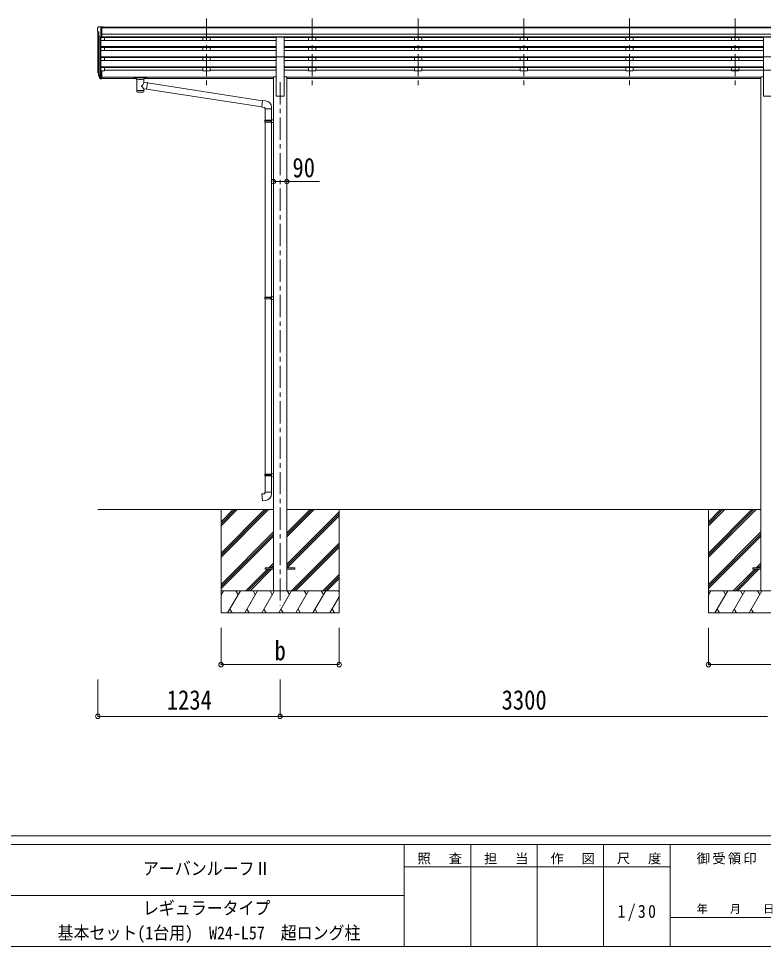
# Model space of a CAD drawing. Units: millimetres at full size, sheet at 1:30; some dimension numbers follow another scale. Extents: x -8432 to 8432, y -5820 to 5820.
# Drawn here: x 89 to 5133, y -5820 to 462 of the extents above; entities that cross this region are included whole.
import ezdxf
from ezdxf.enums import TextEntityAlignment as Align

# ---------------------------------------------------------------- set-up
doc = ezdxf.new("R2010")
doc.units = ezdxf.units.MM
doc.header["$LTSCALE"] = 30
doc.header["$PDMODE"] = 32
doc.header["$PDSIZE"] = 30
doc.linetypes.add('CHAIN1', pattern=[8, 5, -1, 1, -1])
for name, color, linetype, lineweight in [('0-0_0', 7, 'Continuous', 9), ('0-1_本体', 5, 'CHAIN1', 9), ('0-3_ELV2', 4, 'Continuous', 9), ('0-6_OTH_LINE', 6, 'Continuous', 9), ('0-9_OUTLINE', 7, 'Continuous', 9), ('F-0_240', 7, 'Continuous', 9)]:
    doc.layers.add(name, color=color, linetype=linetype, lineweight=lineweight)
doc.styles.add('ＭＳ ゴシック', font='')
doc.styles.get('ＭＳ ゴシック').set_extended_font_data('MS Gothic')

msp = doc.modelspace()

# ---------------------------------------------------------------- linework, layer by layer
at = {"layer": '0-0_0'}
for p, q in [((626.27, -2862.19), (1815.07, -2862.19)), ((1460.27, -2862.19), (1460.27, -3562.19)), ((1460.27, -3156.37), (1754.45, -2862.19)), ((1460.27, -3170.51), (1768.59, -2862.19)), ((1460.27, -3184.65), (1782.73, -2862.19)), ((1460.27, -2972.52), (1570.6, -2862.19)), ((1460.27, -2958.38), (1556.46, -2862.19)), ((1460.27, -2944.24), (1542.31, -2862.19)), ((1905.47, -3047.82), (2091.1, -2862.19)), ((1905.47, -3033.68), (2076.96, -2862.19)), ((1905.47, -3019.54), (2062.81, -2862.19)), ((1905.47, -2862.19), (5115.07, -2862.19)), ((1905.47, -3231.67), (2260.27, -2876.87)), ((2260.27, -2862.19), (2260.27, -3562.19)), ((4760.27, -2862.19), (4760.27, -3562.19)), ((4760.27, -3156.37), (5054.45, -2862.19)), ((4760.27, -3170.51), (5068.59, -2862.19)), ((4760.27, -3184.65), (5082.73, -2862.19)), ((4760.27, -2972.52), (4870.6, -2862.19)), ((4760.27, -2958.38), (4856.46, -2862.19)), ((4760.27, -2944.24), (4842.31, -2862.19)), ((1905.47, -3245.81), (2260.27, -2891.01)), ((1907.73, -3257.69), (2260.27, -2905.16)), ((1460.27, -3368.5), (1815.07, -3013.7)), ((4760.27, -3368.5), (5115.07, -3013.7)), ((1460.27, -3382.64), (1815.07, -3027.85)), ((1460.27, -3396.79), (1815.07, -3041.99)), ((4760.27, -3382.64), (5115.07, -3027.85)), ((4760.27, -3396.79), (5115.07, -3041.99)), ((1937.07, -3412.19), (2260.27, -3089)), ((1951.22, -3412.19), (2260.27, -3103.14)), ((1965.36, -3412.19), (2260.27, -3117.29)), ((1628.71, -3412.19), (1774.21, -3266.69)), ((1642.85, -3412.19), (1788.35, -3266.69)), ((1656.99, -3412.19), (1802.49, -3266.69)), ((1783.21, -3257.69), (1815.07, -3225.83)), ((1797.35, -3257.69), (1815.07, -3239.98)), ((1811.49, -3257.69), (1815.07, -3254.12)), ((4928.71, -3412.19), (5074.21, -3266.69)), ((4942.85, -3412.19), (5088.35, -3266.69)), ((4956.99, -3412.19), (5102.49, -3266.69)), ((5083.21, -3257.69), (5115.07, -3225.83)), ((5097.35, -3257.69), (5115.07, -3239.98)), ((5111.49, -3257.69), (5115.07, -3254.12)), ((2149.21, -3412.19), (2260.27, -3301.13)), ((2163.35, -3412.19), (2260.27, -3315.28)), ((2177.49, -3412.19), (2260.27, -3329.42)), ((2260.27, -3412.19), (1460.27, -3412.19)), ((1460.27, -3439.69), (1476.14, -3412.19)), ((1505.01, -3562.19), (1591.61, -3412.19)), ((1576.61, -3438.17), (1561.61, -3412.19)), ((1620.48, -3562.19), (1707.09, -3412.19)), ((1692.08, -3438.17), (1677.08, -3412.19)), ((1735.95, -3562.19), (1822.55, -3412.19)), ((1807.55, -3438.17), (1792.55, -3412.19)), ((1851.42, -3562.19), (1938.03, -3412.19)), ((1923.02, -3438.17), (1908.02, -3412.19)), ((1966.89, -3562.19), (2053.5, -3412.19)), ((2038.49, -3438.17), (2023.49, -3412.19)), ((2082.36, -3562.19), (2168.97, -3412.19)), ((2138.97, -3412.19), (2153.97, -3438.17)), ((2197.83, -3562.19), (2260.27, -3454.05)), ((2254.43, -3412.19), (2260.27, -3422.29)), ((5560.27, -3412.19), (4760.27, -3412.19)), ((4760.27, -3439.69), (4776.14, -3412.19)), ((4805.01, -3562.19), (4891.61, -3412.19)), ((4876.61, -3438.17), (4861.61, -3412.19)), ((4920.48, -3562.19), (5007.09, -3412.19)), ((4992.08, -3438.17), (4977.08, -3412.19)), ((5035.95, -3562.19), (5122.55, -3412.19)), ((5107.55, -3438.17), (5092.55, -3412.19)), ((1460.27, -3562.19), (2260.27, -3562.19)), ((1520.01, -3536.21), (1535.01, -3562.19)), ((1635.48, -3536.21), (1650.48, -3562.19)), ((1750.95, -3536.21), (1765.95, -3562.19)), ((1866.42, -3536.21), (1881.42, -3562.19)), ((1981.89, -3536.21), (1996.89, -3562.19)), ((2097.36, -3536.21), (2112.36, -3562.19)), ((2212.83, -3536.21), (2227.83, -3562.19)), ((4760.27, -3562.19), (5560.27, -3562.19)), ((4820.01, -3536.21), (4835.01, -3562.19)), ((4935.48, -3536.21), (4950.48, -3562.19)), ((5050.95, -3536.21), (5065.95, -3562.19))]:
    msp.add_line(p, q, dxfattribs=at)
at = {"layer": '0-1_本体'}
for p, q in [((1362.27, 462.21), (1362.27, -15.31)), ((1362.27, 462.21), (1362.27, -15.31)), ((2078.27, 462.21), (2078.27, -15.31)), ((2078.27, 462.21), (2078.27, -15.31)), ((2794.27, 462.21), (2794.27, -15.31)), ((2794.27, 462.21), (2794.27, -15.31)), ((3510.27, 462.21), (3510.27, -15.31)), ((3510.27, 462.21), (3510.27, -15.31)), ((4226.27, 462.21), (4226.27, -15.31)), ((4226.27, 462.21), (4226.27, -15.31)), ((4942.27, 462.21), (4942.27, -15.31)), ((4942.27, 462.21), (4942.27, -15.31)), ((1860.27, 31.37), (1860.27, -3512.19))]:
    msp.add_line(p, q, dxfattribs=at)
at = {"layer": '0-3_ELV2'}
for p, q in [((624.27, 397.09), (624.27, 396.46)), ((631.18, 405.9), (627.11, 400.09)), ((634.27, 406.46), (631.93, 406.32)), ((634.27, 406.46), (652.77, 406.46)), ((646.27, 333.48), (646.27, 406.46)), ((652.77, 406.46), (662.77, 406.38)), ((652.77, 334.48), (652.77, 406.46)), ((6367.77, 404.86), (652.77, 404.86)), ((6367.77, 399.64), (652.77, 399.64)), ((662.77, 404.86), (662.77, 406.38)), ((626.27, 375.89), (626.27, 109.45)), ((626.8, 375.28), (632.12, 372.21)), ((638.64, 335.29), (629.64, 350.89)), ((631.24, 348.12), (631.24, 82.74)), ((632.27, 371.95), (632.27, 355.68)), ((640.27, 333.96), (640.26, 64.31)), ((646.27, 333.48), (641.06, 333.8)), ((652.77, 334.48), (646.27, 334.48)), ((646.27, 333.48), (646.27, 109.08)), ((646.27, 314.56), (1832.77, 314.56)), ((6367.77, 356.11), (652.77, 356.11)), ((6367.77, 338.26), (652.77, 338.26)), ((1832.77, 335.01), (652.77, 335.01)), ((671.27, 335.01), (671.27, 314.56)), ((1337.27, 335.01), (1337.27, 314.56)), ((1387.27, 335.01), (1387.27, 314.56)), ((1832.77, 204.04), (1832.77, 335.83)), ((1832.77, 335.83), (1887.77, 335.83)), ((1887.77, 204.04), (1887.77, 335.83)), ((5132.77, 335.01), (1887.77, 335.01)), ((5132.77, 314.56), (1887.77, 314.56)), ((2053.27, 335.01), (2053.27, 314.56)), ((2103.27, 335.01), (2103.27, 314.56)), ((2769.27, 335.01), (2769.27, 314.56)), ((2819.27, 335.01), (2819.27, 314.56)), ((3485.27, 335.01), (3485.27, 314.56)), ((3535.27, 335.01), (3535.27, 314.56)), ((4201.27, 335.01), (4201.27, 314.56)), ((4251.27, 335.01), (4251.27, 314.56)), ((4917.27, 335.01), (4917.27, 314.56)), ((4967.27, 335.01), (4967.27, 314.56)), ((5132.77, 204.04), (5132.77, 335.83)), ((5132.77, 335.83), (5187.77, 335.83)), ((646.27, 272.68), (1832.77, 272.68)), ((646.27, 271.19), (1832.77, 271.19)), ((646.27, 266.87), (1832.77, 266.87)), ((671.27, 266.87), (671.27, 246.07)), ((1337.27, 266.87), (1337.27, 246.07)), ((1387.27, 266.87), (1387.27, 246.07)), ((5132.77, 272.68), (1887.77, 272.68)), ((5132.77, 271.19), (1887.77, 271.19)), ((5132.77, 266.87), (1887.77, 266.87)), ((2053.27, 266.87), (2053.27, 246.07)), ((2103.27, 266.87), (2103.27, 246.07)), ((2769.27, 266.87), (2769.27, 246.07)), ((2819.27, 266.87), (2819.27, 246.07)), ((3485.27, 266.87), (3485.27, 246.07)), ((3535.27, 266.87), (3535.27, 246.07)), ((4201.27, 266.87), (4201.27, 246.07)), ((4251.27, 266.87), (4251.27, 246.07)), ((4917.27, 266.87), (4917.27, 246.07)), ((4967.27, 266.87), (4967.27, 246.07)), ((646.27, 246.07), (1832.77, 246.07)), ((646.27, 204.19), (1832.77, 204.19)), ((646.27, 202.69), (1832.77, 202.69)), ((646.27, 198.38), (1832.77, 198.38)), ((671.27, 177.58), (671.27, 198.38)), ((1337.27, 198.38), (1337.27, 177.58)), ((1387.27, 198.38), (1387.27, 177.58)), ((1832.77, 204.04), (1832.77, -62.19)), ((1832.77, 204.04), (1887.77, 204.04)), ((5132.77, 246.07), (1887.77, 246.07)), ((5132.77, 204.19), (1887.77, 204.19)), ((1887.77, 204.04), (1887.77, -62.19)), ((5132.77, 202.69), (1887.77, 202.69)), ((5132.77, 198.38), (1887.77, 198.38)), ((2053.27, 198.38), (2053.27, 177.58)), ((2103.27, 198.38), (2103.27, 177.58)), ((2769.27, 198.38), (2769.27, 177.58)), ((2819.27, 198.38), (2819.27, 177.58)), ((3485.27, 198.38), (3485.27, 177.58)), ((3535.27, 198.38), (3535.27, 177.58)), ((4201.27, 198.38), (4201.27, 177.58)), ((4251.27, 198.38), (4251.27, 177.58)), ((4917.27, 198.38), (4917.27, 177.58)), ((4967.27, 198.38), (4967.27, 177.58)), ((5132.77, 204.04), (5132.77, -62.19)), ((5132.77, 204.04), (5187.77, 204.04)), ((646.27, 177.58), (1832.77, 177.58)), ((646.27, 135.7), (1832.77, 135.7)), ((646.27, 134.2), (1832.77, 134.2)), ((646.27, 129.89), (1832.77, 129.89)), ((671.27, 129.89), (671.27, 108.45)), ((1337.27, 129.89), (1337.27, 108.45)), ((1387.27, 129.89), (1387.27, 108.45)), ((5132.77, 177.58), (1887.77, 177.58)), ((5132.77, 135.7), (1887.77, 135.7)), ((5132.77, 134.2), (1887.77, 134.2)), ((5132.77, 129.89), (1887.77, 129.89)), ((2053.27, 129.89), (2053.27, 108.45)), ((2103.27, 129.89), (2103.27, 108.45)), ((2769.27, 129.89), (2769.27, 108.45)), ((2819.27, 129.89), (2819.27, 108.45)), ((3485.27, 129.89), (3485.27, 108.45)), ((3535.27, 129.89), (3535.27, 108.45)), ((4201.27, 129.89), (4201.27, 108.45)), ((4251.27, 129.89), (4251.27, 108.45)), ((4917.27, 129.89), (4917.27, 108.45)), ((4967.27, 129.89), (4967.27, 108.45)), ((627.36, 94.89), (631.24, 86.95)), ((627.96, 96.27), (631.24, 89.21)), ((629.67, 83.62), (630.01, 79.21)), ((630.01, 79.21), (638.82, 55.67)), ((630.63, 79.78), (638.82, 63.6)), ((639.83, 64.73), (632.08, 80.14)), ((646.27, 64.05), (641.13, 64.05)), ((646.27, 109.08), (646.27, 54.31)), ((652.77, 109.08), (646.27, 109.08)), ((652.77, 68.95), (646.27, 68.95)), ((652.77, 64.07), (646.27, 64.07)), ((652.77, 109.08), (652.77, 55.05)), ((671.27, 108.45), (652.77, 108.45)), ((652.77, 66.38), (1815.07, 66.38)), ((652.77, 64.98), (1815.07, 64.98)), ((671.27, 113.39), (1337.27, 113.39)), ((1387.27, 108.45), (1337.27, 108.45)), ((1387.27, 113.39), (1832.77, 113.39)), ((1815.07, 66.81), (1815.07, -3412.19)), ((1815.07, 66.81), (1832.77, 66.81)), ((2053.27, 113.39), (1887.77, 113.39)), ((1905.47, 66.81), (1887.77, 66.81)), ((1905.47, 66.81), (1905.47, -3412.19)), ((5115.07, 66.38), (1905.47, 66.38)), ((5115.07, 64.98), (1905.47, 64.98)), ((2103.27, 108.45), (2053.27, 108.45)), ((2769.27, 113.39), (2103.27, 113.39)), ((2819.27, 108.45), (2769.27, 108.45)), ((3485.27, 113.39), (2819.27, 113.39)), ((3535.27, 108.45), (3485.27, 108.45)), ((4201.27, 113.39), (3535.27, 113.39)), ((4251.27, 108.45), (4201.27, 108.45)), ((5132.77, 113.39), (4251.27, 113.39)), ((5187.77, 113.39), (4917.27, 113.39)), ((4967.27, 108.45), (4917.27, 108.45)), ((5132.77, 113.39), (4967.27, 113.39)), ((5115.07, 66.81), (5115.07, -3412.19)), ((5115.07, 66.81), (5132.77, 66.81)), ((646.27, 62.25), (641.42, 62.25)), ((646.27, 54.31), (641.42, 54.31)), ((652.77, 55.05), (646.27, 55.05)), ((886.77, 57.29), (652.77, 57.29)), ((1815.07, 57.29), (940.77, 57.29)), ((5115.07, 57.29), (1905.47, 57.29)), ((1832.77, -62.19), (1887.77, -62.19)), ((5132.77, -62.19), (5187.77, -62.19)), ((1760.27, -3257.69), (1760.27, -3266.69)), ((1760.27, -3257.69), (1815.07, -3257.69)), ((1760.27, -3266.69), (1815.07, -3266.69)), ((1905.47, -3257.69), (1960.27, -3257.69)), ((1905.47, -3266.69), (1960.27, -3266.69)), ((1960.27, -3257.69), (1960.27, -3266.69)), ((5060.27, -3257.69), (5060.27, -3266.69)), ((5060.27, -3257.69), (5115.07, -3257.69)), ((5060.27, -3266.69), (5115.07, -3266.69))]:
    msp.add_line(p, q, dxfattribs=at)
for centre, radius, start, end in [((627.27, 397.09), 3, 93, 180), ((826.27, 396.46), 202, 180, 184.94904), ((631.17, 379.65), 6.18, 185.7035, 224.99897), ((631.99, 405.32), 1, 93.5, 145), ((632.24, 352.39), 3, 94.7167, 210), ((631.97, 355.68), 0.3, 274.7167, 0), ((631.97, 371.95), 0.3, 0, 60), ((641.24, 336.79), 3, 210, 266.5), ((655.45, 104.01), 29.53, 186.50806, 197.98144), ((656.85, 105.77), 30.41, 187.1552, 198.19734)]:
    msp.add_arc(centre, radius, start, end, dxfattribs=at)
for centre, major_axis, ratio, start_param, end_param in [((714.92, 103.58), (-89.06, 1.43), 0.57596, 6.1962358, 6.3678173), ((714.13, 110.26), (87.93, 4.42), 0.541684, 3.0659337, 3.2228513), ((630.98, 83.62), (1.3, 0), 0.90356, 1.3700892, 3.347195), ((716.9, 99.81), (-89.07, 0), 0.90356, 0.2056023, 0.2515348), ((716.18, 103.68), (-88.05, 0), 0.90356, 0.2662965, 0.3003836), ((641.42, 64.96), (-3, 0), 0.90356, 0.5235988, 1.5707963), ((641.13, 65.41), (-1.5, 0), 0.90356, 0.5235988, 1.5707963), ((641.42, 57.02), (3, 0), 0.90356, 3.6651914, 4.712389)]:
    msp.add_ellipse(centre, major_axis=major_axis, ratio=ratio, start_param=start_param, end_param=end_param, dxfattribs=at)
at = {"layer": '0-6_OTH_LINE'}
for p, q in [((1815.07, -641.74), (1905.47, -641.74)), ((1460.27, -3912.19), (1460.27, -3662.21)), ((2260.27, -3912.19), (2260.27, -3662.21)), ((4760.27, -3912.19), (4760.27, -3662.21)), ((1460.27, -3912.19), (2260.27, -3912.19)), ((4760.27, -3912.19), (5560.27, -3912.19)), ((626.27, -4262.19), (626.27, -4012.19)), ((1860.27, -4262.19), (1860.27, -4012.19)), ((1860.27, -4262.19), (626.27, -4262.19)), ((5160.27, -4262.19), (1860.27, -4262.19))]:
    msp.add_line(p, q, dxfattribs=at)
at = {"layer": '0-6_OTH_LINE', "lineweight": 18}
msp.add_line((1905.47, -641.74), (2127.41, -641.74), dxfattribs=at)
at = {"layer": '0-6_OTH_LINE'}
for p in [(1815.07, -641.74), (1905.47, -641.74), (1460.27, -3912.19), (2260.27, -3912.19), (4760.27, -3912.19), (626.27, -4262.19), (1860.27, -4262.19)]:
    msp.add_point(p, dxfattribs=at)
at = {"layer": '0-9_OUTLINE'}
for p, q in [((870.27, 64.21), (870.27, 58.45)), ((872.27, 64.87), (955.27, 64.87)), ((957.27, 64.21), (957.27, 58.45)), ((872.27, 62.69), (955.27, 62.69)), ((872.27, 57.79), (886.77, 57.79)), ((886.77, 52.14), (886.77, 58.69)), ((890.87, 51.22), (890.85, -34.22)), ((961.88, 28.57), (936.66, 32.48)), ((936.67, 32.47), (936.67, 51.22)), ((940.77, 52.14), (940.77, 58.69)), ((940.77, 57.79), (955.27, 57.79)), ((961.88, 28.57), (954.86, -16.69)), ((1740.87, -94.34), (961.57, 26.56)), ((936.68, -34.22), (936.66, -13.55)), ((936.66, -13.87), (954.86, -16.69)), ((1737.2, -136.28), (955.13, -14.95)), ((1761.88, -94.22), (1741.04, -92.4)), ((1756.96, -149.97), (1802.96, -149.97)), ((1759.07, -149.97), (1759.07, -226.26)), ((1801.07, -149.97), (1801.07, -223.7)), ((1802.96, -149.97), (1802.96, -139.05)), ((1757.07, -228.26), (1758.07, -226.26)), ((1757.07, -228.26), (1801.07, -228.26)), ((1757.07, -228.26), (1757.07, -236.26)), ((1757.07, -236.26), (1801.07, -236.26)), ((1757.07, -236.26), (1758.07, -238.26)), ((1758.07, -226.26), (1801.07, -226.26)), ((1758.07, -238.26), (1801.07, -238.26)), ((1759.07, -238.26), (1759.07, -1424.45)), ((1796.59, -228.26), (1796.16, -226.26)), ((1799.07, -223.76), (1815.07, -223.29)), ((1799.07, -225.76), (1799.07, -223.76)), ((1799.07, -225.76), (1801.07, -225.76)), ((1799.07, -240.76), (1799.07, -238.76)), ((1799.07, -240.76), (1815.07, -241.23)), ((1801.07, -240.82), (1801.07, -1421.89)), ((1815.07, -223.29), (1815.07, -241.23)), ((1757.07, -1426.45), (1758.07, -1424.45)), ((1757.07, -1426.45), (1801.07, -1426.45)), ((1757.07, -1426.45), (1757.07, -1434.45)), ((1757.07, -1434.45), (1801.07, -1434.45)), ((1757.07, -1434.45), (1758.07, -1436.45)), ((1758.07, -1424.45), (1801.07, -1424.45)), ((1758.07, -1436.45), (1801.07, -1436.45)), ((1759.07, -1436.45), (1759.07, -2622.63)), ((1796.59, -1426.45), (1796.16, -1424.45)), ((1799.07, -1421.95), (1815.07, -1421.48)), ((1799.07, -1423.95), (1799.07, -1421.95)), ((1799.07, -1423.95), (1801.07, -1423.95)), ((1799.07, -1438.95), (1799.07, -1436.95)), ((1799.07, -1438.95), (1815.07, -1439.42)), ((1801.07, -1439.01), (1801.07, -2620.08)), ((1815.07, -1421.48), (1815.07, -1439.42)), ((1757.07, -2624.63), (1758.07, -2622.63)), ((1757.07, -2624.63), (1801.07, -2624.63)), ((1757.07, -2624.63), (1757.07, -2632.63)), ((1757.07, -2632.63), (1801.07, -2632.63)), ((1757.07, -2632.63), (1758.07, -2634.63)), ((1758.07, -2622.63), (1801.07, -2622.63)), ((1758.07, -2634.63), (1801.07, -2634.63)), ((1759.07, -2634.63), (1759.07, -2744.64)), ((1796.59, -2624.63), (1796.16, -2622.63)), ((1799.07, -2620.13), (1815.07, -2619.66)), ((1799.07, -2622.13), (1799.07, -2620.13)), ((1799.07, -2622.13), (1801.07, -2622.13)), ((1799.07, -2637.13), (1799.07, -2635.13)), ((1799.07, -2637.13), (1815.07, -2637.61)), ((1801.07, -2637.19), (1801.07, -2744.64)), ((1815.07, -2619.66), (1815.07, -2637.61)), ((1757.07, -2744.64), (1803.07, -2744.64)), ((1757.07, -2754.64), (1757.07, -2744.64)), ((1803.07, -2744.64), (1803.07, -2755.55))]:
    msp.add_line(p, q, dxfattribs=at)
for points in [[(870.27, 64.21), (870.3, 64.4), (870.39, 64.54), (870.48, 64.63), (870.59, 64.69), (870.71, 64.74), (871, 64.8), (871.49, 64.85), (872.03, 64.87), (872.27, 64.87)], [(955.27, 64.87), (955.62, 64.87), (956.15, 64.84), (956.6, 64.79), (956.9, 64.71), (957.07, 64.61), (957.19, 64.48), (957.26, 64.3), (957.27, 64.21)], [(870.27, 58.45), (870.3, 58.25), (870.39, 58.12), (870.48, 58.02), (870.59, 57.96), (870.71, 57.92), (871, 57.86), (871.49, 57.81), (872.03, 57.79), (872.27, 57.79)], [(955.27, 57.79), (955.62, 57.79), (956.15, 57.81), (956.6, 57.87), (956.9, 57.94), (957.07, 58.04), (957.19, 58.18), (957.26, 58.36), (957.27, 58.45)], [(1741.04, -92.4), (1737.03, -138.22), (1756.96, -139.97), (1756.96, -149.97)], [(1796.59, -228.26), (1796.59, -236.26), (1796.16, -238.26)], [(1799.07, -238.76), (1801.07, -238.76), (1801.07, -225.76)], [(1796.59, -1426.45), (1796.59, -1434.45), (1796.16, -1436.45)], [(1799.07, -1436.95), (1801.07, -1436.95), (1801.07, -1423.95)], [(1796.59, -2624.63), (1796.59, -2632.63), (1796.16, -2634.63)], [(1799.07, -2635.13), (1801.07, -2635.13), (1801.07, -2622.13)], [(1761.99, -2800.38), (1741.15, -2802.2), (1737.14, -2756.38), (1757.07, -2754.64)]]:
    msp.add_lwpolyline(points, dxfattribs=at)
for centre, start, end in [((1757.96, -139.05), 0, 85), ((1758.07, -2755.55), 275, 0)]:
    msp.add_arc(centre, 45, start, end, dxfattribs=at)
for centre, major_axis, ratio, start_param, end_param in [((872.27, 62.47), (2, 0), 0.109601, 3.1415927, 4.712389), ((913.77, 52.22), (27.06, 0), 0.069685, 3.1415927, 6.2831853), ((913.77, 58.69), (27, 0), 0.070066, 6.2831853, 9.424778), ((913.76, 5.94), (-22.81, -26.62), 0.234429, 1.6855472, 3.1268519), ((916.32, 8.59), (20.32, -22.25), 0.045535, 0.0389954, 1.3075346), ((924.77, 54.71), (16, 0), 0.361356, 6.2636979, 6.2831853), ((955.27, 62.47), (2, 0), 0.109601, 4.712389, 6.2831853), ((913.77, -34.22), (22.92, 0), 0.101955, 3.1415499, 6.2833984), ((913.77, -21.78), (22.91, 0), 0.122865, 3.1415927, 6.2831853)]:
    msp.add_ellipse(centre, major_axis=major_axis, ratio=ratio, start_param=start_param, end_param=end_param, dxfattribs=at)
at = {"layer": 'F-0_240', "color": 5}
for p, q in [((-8432.06, -5070), (8007.94, -5070)), ((-8432.06, -5130), (5341.19, -5130)), ((2701.18, -5130), (2701.18, -5820)), ((3151.18, -5130), (3151.18, -5820)), ((3601.18, -5130), (3601.18, -5820)), ((4051.18, -5130), (4051.18, -5820)), ((4501.18, -5130), (4501.18, -5820)), ((2701.18, -5280), (4501.18, -5280)), ((-3448.82, -5475), (2701.18, -5475)), ((4501.18, -5625), (5341.19, -5625)), ((-8432.06, -5820), (8007.94, -5820))]:
    msp.add_line(p, q, dxfattribs=at)

# ---------------------------------------------------------------- texts
at = {"layer": '0-6_OTH_LINE', "color": 7, "style": 'ＭＳ ゴシック', "width": 0.85}
for s, p in [('90', (1943.96, -652.32)), ('b', (1822.77, -3922.19)), ('1234', (1093.27, -4256.19)), ('3300', (3360.27, -4256.19))]:
    msp.add_text(s, height=132, dxfattribs=at).set_placement(p, align=Align.BOTTOM_LEFT)
at = {"layer": 'F-0_240', "style": 'ＭＳ ゴシック', "width": 0.9}
for s, p in [('アーバンルーフⅡ', (931.18, -5362.5)), ('レギュラータイプ', (931.18, -5630.88)), ('基本セット(1台用)\u3000W24-L57\u3000超ロング柱', (353.68, -5798.5))]:
    msp.add_text(s, height=87.98, dxfattribs=at).set_placement(p, align=Align.BOTTOM_LEFT)
at = {"layer": 'F-0_240', "style": 'ＭＳ ゴシック'}
msp.add_text('年\u3000\u3000月\u3000\u3000日', height=54.99, dxfattribs=at).set_placement((4681.19, -5610), align=Align.BOTTOM_LEFT)
at = {"layer": 'F-0_240', "attachment_point": 7, "style": 'ＭＳ ゴシック'}
for s, insert, char_height in [('\\T1.17;照\u3000査', (2791.19, -5265), 65.98), ('\\T1.17;担\u3000当', (3241.19, -5265), 65.98), ('\\T1.17;作\u3000図', (3691.18, -5265), 65.98), ('\\T1.17;尺\u3000度', (4141.19, -5265), 65.98), ('\\T1.17;御受領印', (4681.18, -5265), 65.98), ('\\T1.28;\\W0.9;1/30', (4144.93, -5647.5), 87.98)]:
    msp.add_mtext(s, dxfattribs=dict(at, insert=insert, char_height=char_height))

doc.saveas('drawing.dxf')
